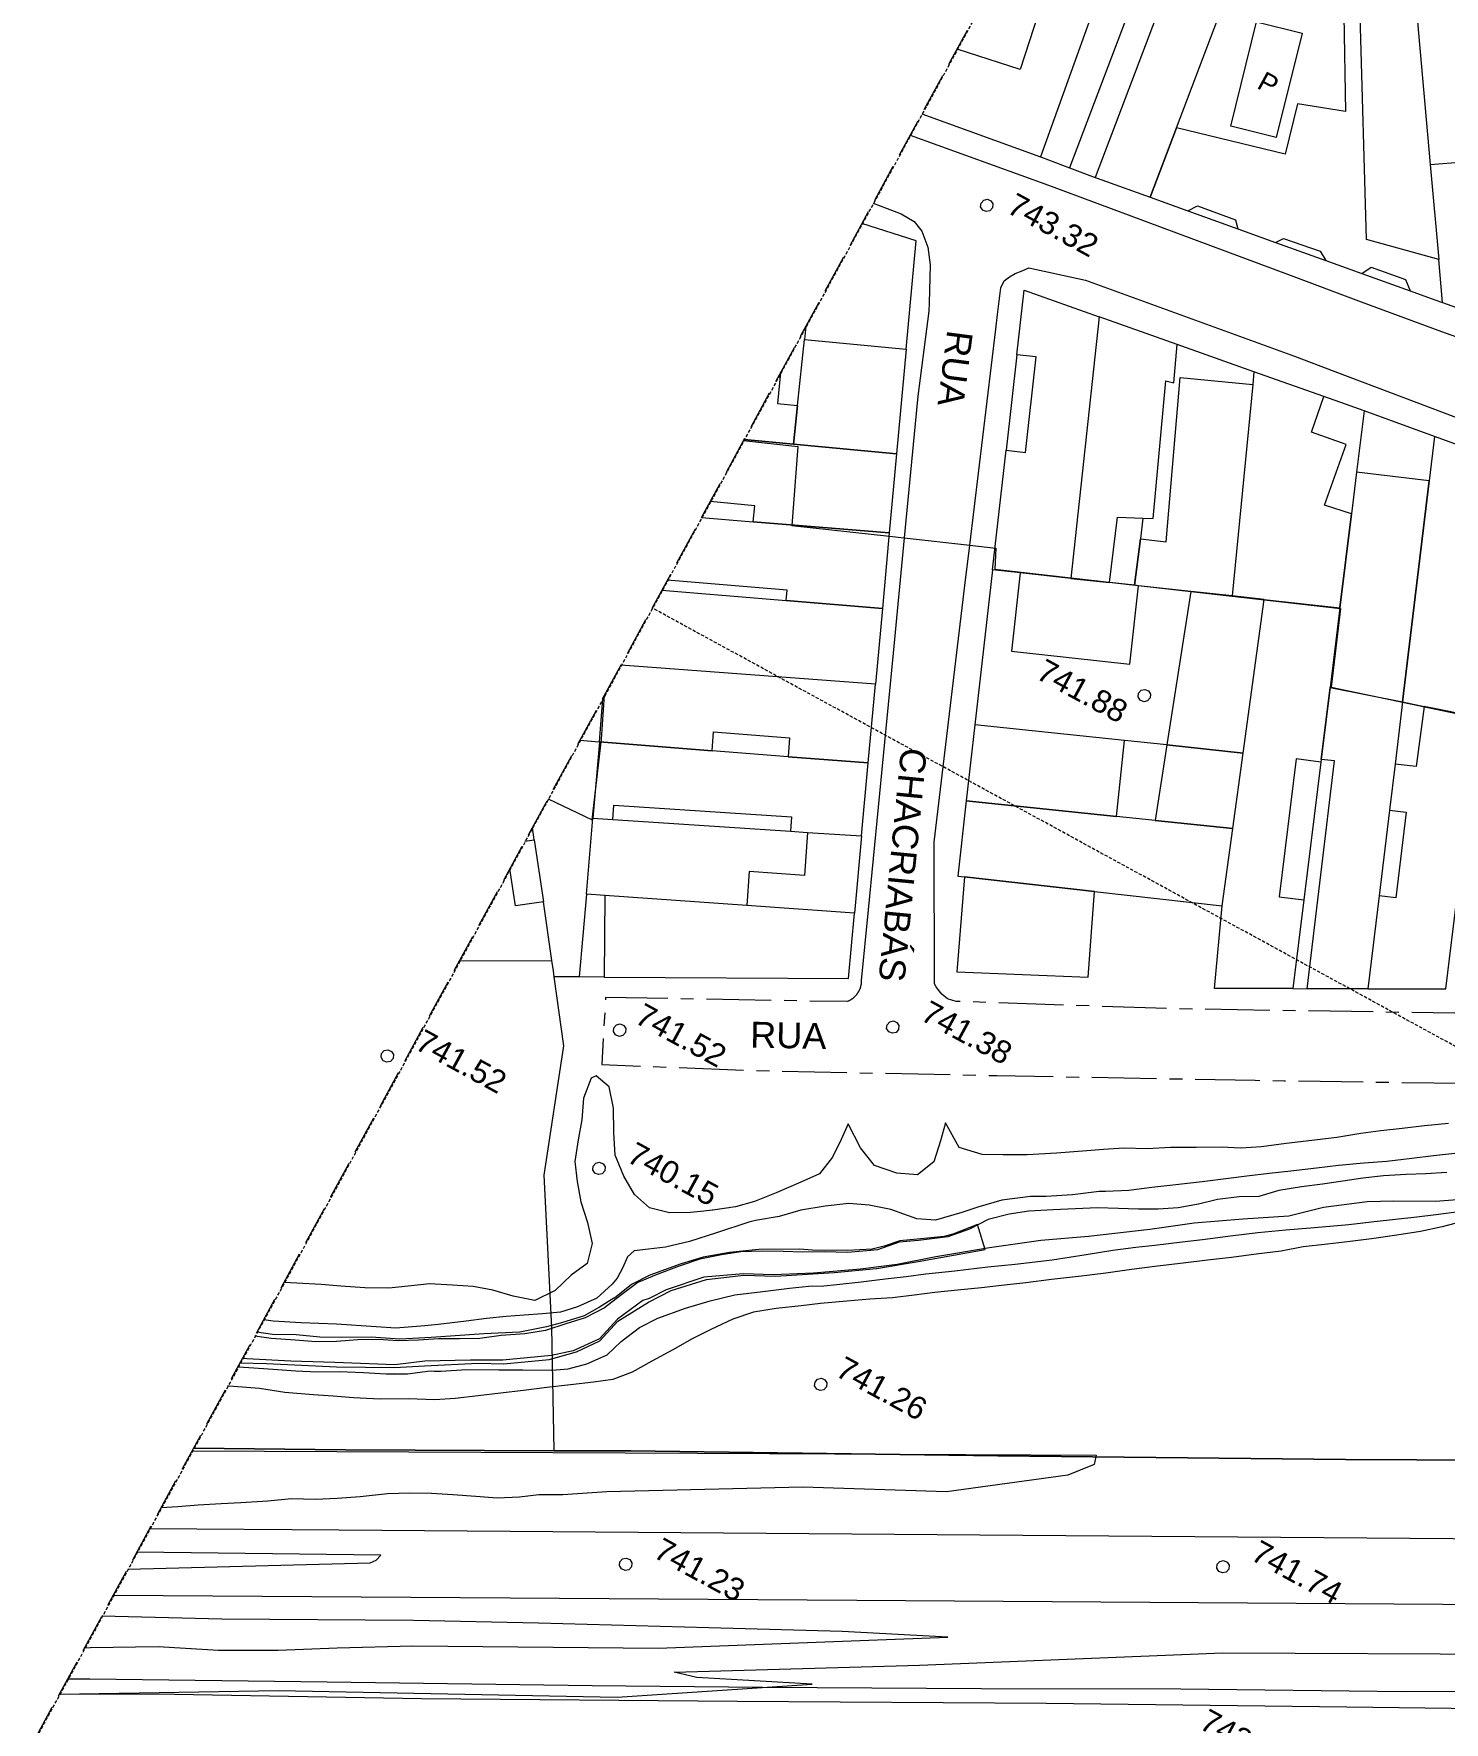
# Model space of a CAD drawing. Header units: feet. Extents: x 344914 to 345457, y 7396879 to 7397422.
# Drawn here: x 344914.4 to 345023.6, y 7397072.5 to 7397203.2 of the extents above; entities that cross this region are included whole.
import ezdxf

# ---------------------------------------------------------------- set-up
doc = ezdxf.new("R2010")
doc.units = ezdxf.units.FT
doc.header["$MEASUREMENT"] = 0
for name, pattern in [('DASHED2', [0.375, 0.25, -0.125]), ('T01', [8, 5, -1, 1, -1]), ('T02', [4, 3, -1])]:
    doc.linetypes.add(name, pattern=pattern)
for name, color, linetype, lineweight in [('100_SIST_VIARIO_MEIO_FIO', 1, 'Continuous', 18), ('102_SIST_VIARIO_LEITO_VIA', 6, 'T01', 18), ('122_TUN', 190, 'T02', 18), ('160_P_SIMP_ASF_TOP', 7, 'Continuous', 18), ('188_FERROVIA', 251, 'T03', 18), ('206_MURO_E_MURO_ARRIMO', 7, 'Continuous', 18), ('208_CERCA', 6, 'T04', 18), ('214_PROJ_BEIRAL_EDIF', 10, 'Continuous', 18), ('220_PISCINA_TOP', 4, 'Continuous', 18), ('350_HIDROG_PERENE_TOP', 5, 'Continuous', 18), ('352_HIDROG_INTERM_TOP', 4, 'Continuous', 18), ('504_LM_DISTRITO', 16, 'T08', 18), ('600_CURVA_MESTRA', 14, 'Continuous', 18), ('604_CURVA_INTERM', 7, 'Continuous', 18), ('606_PTO_COTADO', 7, 'Continuous', 18), ('608_PTO_COTADO_INTERVIA', 1, 'Continuous', 18), ('902_MALHA_TEXTO_COORD_UTM', 8, 'DASHED2', 13)]:
    doc.layers.add(name, color=color, linetype=linetype, lineweight=lineweight)
doc.styles.add('Style-Arial', font='arial.ttf')
doc.linetypes.add('T03', pattern='A,10,[1,SAO_PAULO_1000.SHX,S=1,R=0,X=0,Y=0],0.001', length=10.001)
doc.linetypes.add('T04', pattern='A,0.001,[3,SAO_PAULO_1000.SHX,S=0.5,R=0,X=0,Y=0],10', length=10.001)
doc.linetypes.add('T08', pattern='A,0.001,-2,[2,SAO_PAULO_1000.SHX,S=0.17,R=0,X=0,Y=0],-1.5,2,-1,[2,SAO_PAULO_1000.SHX,S=0.17,R=0,X=0,Y=0],-2.5,10', length=19.001)

# ---------------------------------------------------------------- blocks, each defined once
blk = doc.blocks.new('SP10')
at = {"layer": '608_PTO_COTADO_INTERVIA', "flags": 128}
blk.add_lwpolyline([(0.11, 0.47), (0.36, 0.33), (0.48, 0.05), (0.42, -0.25), (0.2, -0.44), (-0.1, -0.47), (-0.37, -0.32), (-0.48, -0.05), (-0.41, 0.25), (-0.19, 0.45), (0.11, 0.47)], dxfattribs=at)
blk = doc.blocks.new('SP09')
at = {"layer": '606_PTO_COTADO', "flags": 128}
blk.add_lwpolyline([(0.11, 0.47), (0.36, 0.33), (0.48, 0.05), (0.42, -0.25), (0.2, -0.44), (-0.1, -0.47), (-0.37, -0.32), (-0.48, -0.05), (-0.41, 0.25), (-0.19, 0.44), (0.11, 0.47)], dxfattribs=at)

msp = doc.modelspace()

# ---------------------------------------------------------------- linework, layer by layer
at = {"layer": '100_SIST_VIARIO_MEIO_FIO', "flags": 128}
for points in [[(344982.27, 7397195.38), (344992.98, 7397191.5), (345011.72, 7397184.53), (345017.22, 7397182.48), (345023.45, 7397180.17), (345042.29, 7397173.46)], [(344979.4, 7397190.12), (344981.58, 7397189.3), (344982.59, 7397188.7), (344983.18, 7397187.94), (344983.64, 7397186.72), (344983.82, 7397185.35), (344983.75, 7397182.36), (344983.73, 7397181.74), (344982.87, 7397175.18), (344981.81, 7397164.2), (344980.95, 7397155.27), (344979.02, 7397135.37), (344978.49, 7397129.9)], [(344984.17, 7397129.66), (344984.14, 7397140.63), (344986.52, 7397160.49), (344986.9, 7397163.62), (344988.91, 7397180.35), (344989.05, 7397181.5), (344989.29, 7397183.56), (344989.56, 7397184.09), (344989.98, 7397184.41), (344990.42, 7397184.67), (344990.94, 7397184.88), (344991.46, 7397185.1), (344995.86, 7397184.14), (345012.04, 7397178.27), (345015.18, 7397177.08), (345030.74, 7397171.2)]]:
    msp.add_lwpolyline(points, dxfattribs=at)
at = {"layer": '102_SIST_VIARIO_LEITO_VIA', "flags": 128}
for points in [[(344978.49, 7397129.9), (344978.49, 7397129.84), (344978.49, 7397129.81), (344978.49, 7397129.78), (344978.49, 7397129.75), (344978.49, 7397129.72), (344978.48, 7397129.69), (344978.48, 7397129.66), (344978.47, 7397129.63), (344978.47, 7397129.6), (344978.46, 7397129.57), (344978.46, 7397129.54), (344978.45, 7397129.51), (344978.44, 7397129.48), (344978.44, 7397129.45), (344978.43, 7397129.42), (344978.42, 7397129.39), (344978.41, 7397129.36), (344978.4, 7397129.33), (344978.39, 7397129.3), (344978.38, 7397129.28), (344978.37, 7397129.25), (344978.36, 7397129.22), (344978.35, 7397129.19), (344978.33, 7397129.16), (344978.32, 7397129.13), (344978.31, 7397129.11), (344978.29, 7397129.08), (344978.28, 7397129.05), (344978.26, 7397129.03), (344978.25, 7397129), (344978.23, 7397128.97), (344978.22, 7397128.95), (344978.2, 7397128.92), (344978.18, 7397128.9), (344978.16, 7397128.87), (344978.15, 7397128.85), (344978.13, 7397128.82), (344978.11, 7397128.8), (344978.09, 7397128.77), (344978.07, 7397128.75), (344978.05, 7397128.73), (344978.03, 7397128.71), (344978.01, 7397128.68), (344977.99, 7397128.66), (344977.96, 7397128.64), (344977.94, 7397128.62), (344977.92, 7397128.6), (344977.9, 7397128.58), (344977.87, 7397128.56), (344977.85, 7397128.54), (344977.83, 7397128.52), (344977.8, 7397128.5), (344977.78, 7397128.48), (344977.75, 7397128.46), (344977.73, 7397128.45), (344977.7, 7397128.43), (344977.68, 7397128.41), (344977.65, 7397128.4), (344977.62, 7397128.38), (344977.6, 7397128.37), (344977.57, 7397128.35), (344977.54, 7397128.34), (344977.52, 7397128.32), (344977.49, 7397128.31), (344977.46, 7397128.3), (344977.43, 7397128.29), (344977.41, 7397128.27), (344958.68, 7397128.58), (344958.38, 7397123.41), (344969.6, 7397122.94), (344989, 7397122.54), (345009, 7397122.18), (345011.24, 7397122.14), (345031.24, 7397121.87), (345032.27, 7397121.86), (345049.9, 7397121.67), (345059.07, 7397121.81), (345064.63, 7397122.24), (345075.43, 7397122.86), (345088.62, 7397124.01), (345089.27, 7397124.07), (345090.3, 7397124.16), (345091.34, 7397124)], [(345089.92, 7397129.57), (345087.95, 7397128.69), (345087.91, 7397128.67), (345067.92, 7397127.92), (345060.69, 7397127.65), (345047.02, 7397127.47), (345033.01, 7397127.23), (345013.01, 7397127.55), (345002.41, 7397127.72), (344985.83, 7397128.29), (344985.16, 7397128.49), (344984.72, 7397128.84), (344984.34, 7397129.35), (344984.3, 7397129.42), (344984.17, 7397129.66)]]:
    msp.add_lwpolyline(points, dxfattribs=at)
at = {"layer": '122_TUN'}
msp.add_lwpolyline([(345106.01, 7397422.1), (345457.17, 7397230.44), (345265.54, 7396879.33), (344914.38, 7397070.98)], close=True, dxfattribs=at)
at = {"layer": '188_FERROVIA', "flags": 128}
for points in [[(345113.85, 7397086.22), (345070.45, 7397086.38), (345037.65, 7397086.56), (344987.67, 7397086.94), (344938.04, 7397087.33), (344923.36, 7397087.43)], [(344920.56, 7397082.31), (344978.14, 7397081.9), (345027.31, 7397081.58), (345062.77, 7397081.26), (345094.31, 7397081.02), (345113.81, 7397080.93)]]:
    msp.add_lwpolyline(points, dxfattribs=at)
at = {"layer": '206_MURO_E_MURO_ARRIMO', "flags": 128}
for points in [[(345007.84, 7397227.7), (344994.63, 7397192.86)], [(344994.9, 7397218.52), (344996.8, 7397217.64), (344994.97, 7397212.79), (344998.6, 7397211.02), (344992.38, 7397193.7)], [(344983.17, 7397197.04), (344992.38, 7397193.7)], [(344992.38, 7397193.7), (344992.45, 7397193.67), (344994.63, 7397192.86)], [(344994.63, 7397192.86), (344996.62, 7397192.11)], [(345022.57, 7397193.12), (345027.78, 7397193.52)], [(345003.79, 7397189.52), (345007.67, 7397188.13)], [(345010.58, 7397187.08), (345014.47, 7397185.68)], [(345017.26, 7397184.68), (345021, 7397183.33)], [(345023.52, 7397182.43), (345085.58, 7397160.2), (345084.78, 7397170.59)], [(344990.53, 7397178.38), (344989.7, 7397170.98)], [(345008.91, 7397177.05), (345002.97, 7397179.16)], [(345017.44, 7397174.02), (345016, 7397174.54), (345014.33, 7397175.13)], [(345017.44, 7397174.02), (345016.86, 7397169.28)], [(345022.9, 7397172.04), (345017.44, 7397174.02)], [(344988.65, 7397161.72), (344987.29, 7397149.72)], [(344956.69, 7397148.51), (344958.19, 7397148.39)], [(345002.17, 7397148.15), (344998.88, 7397148.49)], [(345014.09, 7397146.83), (345012.78, 7397136.16)], [(344953.15, 7397140.79), (344953.01, 7397141.76)], [(344978.51, 7397141.11), (344977.96, 7397135.12)], [(344957.2, 7397136.59), (344956.64, 7397130.19)], [(344954.52, 7397131.45), (344953.86, 7397135.99)], [(344954.7, 7397130.2), (344954.64, 7397130.65), (344954.52, 7397131.45)], [(344954.69, 7397093.49), (344954.51, 7397103.03), (344953.91, 7397114.82), (344955.44, 7397124.85), (344954.7, 7397130.2)], [(344956.64, 7397130.19), (344954.7, 7397130.2)], [(344958.57, 7397130.17), (344956.64, 7397130.19)], [(345011.93, 7397129.28), (345013.03, 7397129.27)], [(344926.77, 7397093.68), (344938.53, 7397093.55), (344954.69, 7397093.49)], [(344954.69, 7397093.49), (344960.64, 7397093.47), (344989.07, 7397093.09), (345016.01, 7397092.8), (345037.99, 7397092.69), (345065.55, 7397092.38), (345097.81, 7397092.23), (345113.88, 7397092.16)], [(345098.42, 7397072.83), (345087.94, 7397072.9), (345071.24, 7397072.96), (345059.55, 7397073.13), (345059.58, 7397073.67), (345042.38, 7397073.28), (345016.1, 7397073.63), (344992.8, 7397073.9), (344968.87, 7397074.07), (344944.41, 7397074.26), (344925.29, 7397074.61), (344916.38, 7397074.64)]]:
    msp.add_lwpolyline(points, dxfattribs=at)
at = {"layer": '208_CERCA', "flags": 128}
msp.add_lwpolyline([(344947.37, 7397131.43), (344954.52, 7397131.45)], dxfattribs=at)
at = {"layer": '214_PROJ_BEIRAL_EDIF', "flags": 128}
for points in [[(344993.73, 7397216.38), (344995.76, 7397215.72), (344993.33, 7397208.18), (344995.24, 7397207.56), (344994.16, 7397204.22), (344992.22, 7397204.84), (344990.8, 7397200.46), (344985.91, 7397202.04)], [(344974.2, 7397180.58), (344974.09, 7397179.56), (344981.96, 7397178.8), (344982.73, 7397187.21), (344978.54, 7397188.54)], [(344972.24, 7397176.99), (344971.99, 7397174.61), (344973.55, 7397174.44), (344973.23, 7397171.46), (344969.42, 7397171.82)], [(344969.42, 7397171.82), (344973.23, 7397171.46), (344981.22, 7397170.69), (344980.66, 7397164.57), (344970.12, 7397165.44), (344970.24, 7397166.67), (344966.79, 7397167.02)], [(344966.11, 7397165.77), (344970.12, 7397165.44), (344980.66, 7397164.57), (344980.12, 7397158.73), (344972.67, 7397159.35), (344972.74, 7397160.14), (344963.46, 7397160.91)], [(344963.04, 7397160.14), (344972.67, 7397159.35), (344980.12, 7397158.73), (344979.58, 7397152.86), (344959.87, 7397154.33)], [(344958.45, 7397151.73), (344958.19, 7397148.39), (344958.21, 7397148.39), (344966.93, 7397147.7), (344967.04, 7397149.17), (344972.94, 7397148.7), (344972.83, 7397147.24), (344979.02, 7397146.76), (344979.58, 7397152.86), (344959.87, 7397154.33)], [(344952.42, 7397140.69), (344953.15, 7397140.79), (344953.86, 7397135.99), (344951.69, 7397135.68), (344951.26, 7397138.56)]]:
    msp.add_lwpolyline(points, dxfattribs=at)
for points in [[(345000.87, 7397190.57), (345002.91, 7397195.96), (345007.04, 7397206.88), (345004.91, 7397207.69), (345005.18, 7397208.4), (345003.09, 7397209.19), (344996.62, 7397192.11), (344997.13, 7397191.92)], [(345023.52, 7397182.43), (345023.22, 7397185.76), (345017.63, 7397187.29), (345017.14, 7397204.66), (345015.88, 7397204.64), (345015.99, 7397197.22), (345012.28, 7397197.82), (345011.33, 7397193.9), (345002.91, 7397195.96), (345000.87, 7397190.57), (345003.79, 7397189.52), (345004.54, 7397189.9), (345007.47, 7397188.82), (345007.67, 7397188.13), (345010.58, 7397187.08), (345011.19, 7397187.39), (345014.03, 7397186.4), (345014.47, 7397185.68), (345017.26, 7397184.68), (345017.99, 7397185.16), (345020.65, 7397184.2), (345021, 7397183.33), (345022.93, 7397182.64)], [(345021.47, 7397205.41), (345021.66, 7397203.29), (345022.57, 7397193.12), (345023.22, 7397185.76), (345017.63, 7397187.29), (345017.14, 7397204.66), (345015.88, 7397204.64), (345015.86, 7397205.62)], [(344988.65, 7397161.72), (344989.7, 7397170.98), (344991.2, 7397170.81), (344992.03, 7397178.21), (344990.53, 7397178.38), (344991.1, 7397183.37), (344996.92, 7397181.31), (344994.72, 7397161.05), (344990.79, 7397161.48)], [(344994.72, 7397161.05), (344997.72, 7397160.73), (344998.33, 7397165.79), (345000.31, 7397165.71), (345001.09, 7397165.68), (345002.09, 7397176.35), (345002.69, 7397176.21), (345002.97, 7397179.16), (344996.92, 7397181.31)], [(344973.23, 7397171.46), (344973.55, 7397174.44), (344974.09, 7397179.56), (344981.96, 7397178.8), (344981.22, 7397170.69)], [(345000.13, 7397164.11), (345002.11, 7397163.89), (345003.19, 7397176.62), (345008.82, 7397176.07), (345007.22, 7397159.69), (345004.03, 7397160.04), (344999.96, 7397160.48), (344999.65, 7397160.52)], [(345009.71, 7397159.42), (345015.56, 7397158.78), (345016.46, 7397166.05), (345014.38, 7397166.72), (345016.05, 7397171.43), (345013.36, 7397172.39), (345014.33, 7397175.13), (345008.91, 7397177.05), (345008.82, 7397176.07), (345007.22, 7397159.69)], [(345028.72, 7397169.93), (345022.9, 7397172.04), (345022.48, 7397168.6), (345020.42, 7397151.48), (345022.1, 7397151.14), (345026.33, 7397150.29), (345028.15, 7397165.26)], [(345020.42, 7397151.48), (345022.48, 7397168.6), (345016.86, 7397169.28), (345016.46, 7397166.05), (345015.56, 7397158.78), (345014.8, 7397152.6)], [(345000.31, 7397165.71), (345000.13, 7397164.11), (344999.65, 7397160.52), (344997.72, 7397160.73), (344998.33, 7397165.79)], [(344994.72, 7397161.05), (344990.79, 7397161.48), (344990.13, 7397155.42), (344999.3, 7397154.42), (344999.96, 7397160.48), (344999.65, 7397160.52), (344997.72, 7397160.73)], [(345009.71, 7397159.42), (345007.22, 7397159.69), (345004.03, 7397160.04), (345002.17, 7397148.15), (345008.07, 7397147.52)], [(345012.78, 7397136.16), (345011.93, 7397129.28), (345005.86, 7397129.28), (345006.45, 7397135.68), (345007.27, 7397141.69), (345008.07, 7397147.52), (345009.71, 7397159.42), (345015.56, 7397158.78), (345014.8, 7397152.6), (345014.12, 7397147.03), (345014.09, 7397146.83), (345012.17, 7397147.07), (345010.85, 7397136.4)], [(345017.74, 7397129.27), (345013.03, 7397129.27), (345015.15, 7397146.91), (345014.12, 7397147.03), (345014.8, 7397152.6), (345020.42, 7397151.48), (345019.84, 7397146.67), (345019.4, 7397143.09), (345018.6, 7397136.46)], [(345026.33, 7397150.29), (345022.1, 7397151.14), (345021.47, 7397146.47), (345019.84, 7397146.67), (345019.4, 7397143.09), (345020.69, 7397142.94), (345019.89, 7397136.31), (345018.6, 7397136.46), (345017.74, 7397129.27), (345023.78, 7397129.27), (345025.68, 7397144.88)], [(344987.29, 7397149.72), (344986.62, 7397143.83), (344998.27, 7397142.62), (344998.88, 7397148.49)], [(344978.51, 7397141.11), (344979.02, 7397146.76), (344972.83, 7397147.24), (344966.93, 7397147.7), (344958.21, 7397148.39), (344957.7, 7397142.47), (344959.23, 7397142.37), (344959.31, 7397143.48), (344973.07, 7397142.58), (344973, 7397141.47), (344974.32, 7397141.38)], [(345007.27, 7397141.69), (345008.07, 7397147.52), (345002.17, 7397148.15), (345001.26, 7397142.31)], [(345007.27, 7397141.69), (345001.26, 7397142.31), (344998.27, 7397142.62), (344986.62, 7397143.83), (344985.96, 7397137.98), (344986.48, 7397137.93), (344996.55, 7397136.79), (345006.45, 7397135.68)], [(344957.2, 7397136.59), (344957.7, 7397142.47), (344959.23, 7397142.37), (344973, 7397141.47), (344974.32, 7397141.38), (344974.09, 7397138.03), (344969.8, 7397138.34), (344969.62, 7397135.71), (344958.61, 7397136.49)], [(344996.55, 7397136.79), (344986.48, 7397137.93), (344985.9, 7397130.59), (344996.07, 7397130.17)], [(344977.96, 7397135.12), (344969.62, 7397135.71), (344958.61, 7397136.49), (344958.57, 7397130.17), (344977.49, 7397130.05)]]:
    msp.add_lwpolyline(points, close=True, dxfattribs=at)
at = {"layer": '220_PISCINA_TOP', "flags": 128}
msp.add_lwpolyline([(345012.64, 7397203.28), (345010.64, 7397195.21), (345007.11, 7397196.09), (345009.11, 7397204.15)], close=True, dxfattribs=at)
at = {"layer": '350_HIDROG_PERENE_TOP', "flags": 128}
for points in [[(345023.84, 7397115.03), (345022.23, 7397114.94), (345020.69, 7397114.88), (345018.94, 7397114.79), (345017.35, 7397114.59), (345015.8, 7397114.36), (345014.21, 7397114.14), (345012.59, 7397113.92), (345010.83, 7397113.65), (345009.28, 7397113.17), (345007.76, 7397113.14), (345006.08, 7397112.95), (345004.61, 7397112.59), (345003.05, 7397112.31), (345001.5, 7397112.19), (344999.96, 7397112.2), (344998.42, 7397112.26), (344996.78, 7397112.29), (344995.09, 7397112.21), (344993.34, 7397112.14), (344991.46, 7397112.04), (344989.94, 7397111.81), (344988.32, 7397111.4), (344986.86, 7397110.64), (344985.19, 7397110.04), (344982.91, 7397109.77), (344981.42, 7397109.63), (344979.74, 7397109.04), (344978.92, 7397108.96), (344977.43, 7397108.84), (344975.66, 7397108.89), (344973.95, 7397108.87), (344972.45, 7397108.92), (344970.82, 7397108.95), (344969.17, 7397108.89), (344967.65, 7397108.66), (344965.99, 7397108.32), (344964.39, 7397107.77), (344962.59, 7397107.12), (344961.18, 7397106.52), (344959.84, 7397105.52), (344958.6, 7397104.55), (344957.11, 7397103.78), (344955.59, 7397103.32), (344954.03, 7397102.81), (344952.42, 7397102.54), (344950.59, 7397102.4), (344948.94, 7397102.18), (344947.37, 7397102.15), (344945.73, 7397102.15), (344944.19, 7397102.05), (344942.61, 7397102), (344941.06, 7397102.1), (344939.48, 7397102.07), (344937.83, 7397101.95), (344936.27, 7397101.91), (344934.63, 7397102.04), (344932.78, 7397102.18), (344931.5, 7397102.35)], [(345026.66, 7397113.08), (345022.97, 7397112.79), (345019.75, 7397112.81), (345017.67, 7397112.77), (345014.29, 7397112.32), (345011.61, 7397111.66), (345008.05, 7397111.42), (345004.27, 7397111.1), (345000.83, 7397110.61), (344996.1, 7397110.07), (344992.39, 7397109.77), (344988.43, 7397109.2), (344984.26, 7397108.51), (344981.26, 7397107.92), (344978.44, 7397107.56), (344974.79, 7397107.25), (344971.68, 7397107.12), (344969.37, 7397107.18), (344966.29, 7397106.94), (344963.38, 7397105.94), (344962.06, 7397105.28), (344961.56, 7397105.11), (344959.61, 7397103.68), (344958.21, 7397102.16), (344956.16, 7397101.22), (344954.49, 7397100.86), (344950.71, 7397100.51), (344948.22, 7397100.51), (344944.67, 7397100.41), (344942.35, 7397100.15), (344937.7, 7397100.32), (344934.3, 7397100.42), (344930.9, 7397100.61), (344930.56, 7397100.63)]]:
    msp.add_lwpolyline(points, dxfattribs=at)
at = {"layer": '352_HIDROG_INTERM_TOP', "flags": 128}
msp.add_lwpolyline([(344917.03, 7397075.83), (344918.72, 7397075.82), (344937.1, 7397075.59), (344957.65, 7397075.29), (344970.83, 7397075.18), (344987.78, 7397075.08), (345003.24, 7397075.04), (345020.63, 7397074.83), (345040.85, 7397074.88), (345062.39, 7397074.52), (345082.87, 7397074.41), (345104.46, 7397074.07), (345113.77, 7397073.99)], dxfattribs=at)
at = {"layer": '504_LM_DISTRITO', "flags": 128}
for points in [[(345237.73, 7397090.31), (345228.93, 7397090.5), (345215.41, 7397090.77), (345199.02, 7397090.93), (345180.37, 7397091.29), (345120.4, 7397091.83), (345113.88, 7397092.16), (345097.81, 7397092.23), (345065.55, 7397092.38), (345037.99, 7397092.69), (345016.01, 7397092.8), (344989.07, 7397093.09), (344960.64, 7397093.47), (344954.69, 7397093.49), (344938.53, 7397093.55), (344926.77, 7397093.68)], [(344926.77, 7397093.68), (344938.53, 7397093.55), (344954.69, 7397093.49), (344960.64, 7397093.47), (344989.07, 7397093.09), (345016.01, 7397092.8), (345037.99, 7397092.69), (345065.55, 7397092.38), (345097.81, 7397092.23), (345113.88, 7397092.16), (345120.4, 7397091.83), (345180.37, 7397091.29), (345199.02, 7397090.93), (345215.41, 7397090.77), (345228.93, 7397090.5), (345237.73, 7397090.31)]]:
    msp.add_lwpolyline(points, dxfattribs=at)
at = {"layer": '600_CURVA_MESTRA', "elevation": 740, "flags": 128}
for points in [[(345024.48, 7397116.52), (345022.82, 7397116.33), (345021.14, 7397116.13), (345019.2, 7397115.9), (345017.42, 7397115.77), (345015.46, 7397115.58), (345013.75, 7397115.37), (345011.77, 7397115.13), (345010.09, 7397114.95), (345008.35, 7397114.74), (345006.94, 7397114.58), (345004.9, 7397114.32), (345002.63, 7397114.05), (345001, 7397113.87), (344999.21, 7397113.63), (344997.4, 7397113.56), (344996.92, 7397113.56), (344994.84, 7397113.31), (344992.82, 7397113.17), (344991.6, 7397113.17), (344989.37, 7397112.9), (344987.51, 7397112.36), (344986.28, 7397111.95), (344984.24, 7397111.34), (344982.8, 7397111.45), (344980.79, 7397112.18), (344979.1, 7397112.51), (344977.53, 7397112.64), (344975.7, 7397112.42), (344973.8, 7397112.11), (344972.14, 7397111.64), (344970.3, 7397111.32), (344969.79, 7397111.18), (344967.26, 7397110.36), (344965.17, 7397109.68), (344963.32, 7397109.25), (344962, 7397109.09), (344960.9, 7397108.96), (344960.37, 7397108.5), (344960, 7397107.63), (344959.58, 7397106.86), (344959.2, 7397106.39), (344958.01, 7397105.31), (344956.5, 7397104.64), (344956.1, 7397104.5), (344955.18, 7397104.21), (344953.8, 7397104.08), (344952.38, 7397103.98), (344950.97, 7397103.87), (344949.46, 7397103.72), (344947.87, 7397103.52), (344945.7, 7397103.27), (344944.68, 7397103.15), (344942.43, 7397102.98), (344940.9, 7397103.08), (344937.83, 7397103.28), (344935.09, 7397103.39), (344932.93, 7397103.53), (344932.2, 7397103.62)], [(344930.21, 7397099.98), (344931.05, 7397099.92), (344932.94, 7397099.81), (344934.69, 7397099.67), (344936.34, 7397099.59), (344938.08, 7397099.62), (344939.93, 7397099.55), (344941.67, 7397099.45), (344943.33, 7397099.43), (344945.09, 7397099.68), (344945.4, 7397099.66), (344945.92, 7397099.65), (344947.93, 7397099.77), (344950.42, 7397099.74), (344952.28, 7397099.74), (344954.55, 7397099.73), (344955.78, 7397099.84), (344957.22, 7397100.21), (344958.8, 7397100.92), (344959.9, 7397101.94), (344961.3, 7397103.02), (344962.72, 7397103.74), (344964.87, 7397104.53), (344966.77, 7397105.1), (344968.7, 7397105.57), (344970.87, 7397105.82), (344972.93, 7397106.08), (344974.41, 7397106.24), (344975.58, 7397106.27), (344976.59, 7397106.37), (344978.47, 7397106.58), (344980.33, 7397106.81), (344981.96, 7397106.99), (344983.48, 7397107.18), (344985.74, 7397107.43), (344988.29, 7397107.74), (344990.41, 7397107.94), (344993.27, 7397108.28), (344995.9, 7397108.68), (344997.98, 7397109.02), (344999.77, 7397109.24), (345001.22, 7397109.42), (345003.34, 7397109.67), (345004.92, 7397109.85), (345007.1, 7397110.12), (345009.21, 7397110.38), (345011.39, 7397110.6), (345013.61, 7397110.78), (345016.26, 7397111.01), (345018.21, 7397111.24), (345021.52, 7397111.61), (345022.99, 7397111.79), (345024.98, 7397112.04)]]:
    msp.add_lwpolyline(points, dxfattribs=at)
at = {"layer": '604_CURVA_INTERM', "flags": 128}
for points, elevation in [([(344969.37, 7397171.74), (344973.58, 7397171.27), (344973.1, 7397165.16), (344980.68, 7397164.33), (344981.81, 7397164.2), (344986.9, 7397163.62), (344988.9, 7397163.39), (344988.84, 7397161.76), (345015.61, 7397158.73), (345014.88, 7397152.62), (345039.48, 7397147.47)], 742), ([(344954.22, 7397143.98), (344957.63, 7397142.34), (344958.36, 7397148.6), (344958.6, 7397152)], 742), ([(345023.97, 7397118.84), (345022.13, 7397118.64), (345020.38, 7397118.44), (345018.75, 7397118.26), (345017.18, 7397118.05), (345015.32, 7397117.74), (345013.39, 7397117.51), (345011.4, 7397117.27), (345009.5, 7397117.02), (345007.9, 7397116.91), (345006.37, 7397117), (345004.42, 7397116.98), (345002.44, 7397116.98), (345000.65, 7397116.88), (344998.84, 7397116.91), (344997.26, 7397116.82), (344995.62, 7397116.69), (344993.6, 7397116.54), (344991.35, 7397116.4), (344989.49, 7397116.41), (344987.85, 7397116.44), (344986.06, 7397116.98), (344985.01, 7397118.89), (344984.62, 7397117.48), (344984.12, 7397115.87), (344982.84, 7397114.86), (344981.24, 7397114.99), (344979.52, 7397115.58), (344978.44, 7397116.94), (344977.48, 7397118.8), (344976.94, 7397117.58), (344976.26, 7397116.23), (344975.26, 7397114.92), (344973.81, 7397114.28), (344971.9, 7397113.47), (344970.22, 7397112.79), (344968.75, 7397112.37), (344966.99, 7397112.13), (344966.93, 7397112.12), (344966.3, 7397112.05), (344965.25, 7397111.93), (344963.62, 7397111.91), (344962.07, 7397112.29), (344960.91, 7397113.33), (344960.09, 7397114.75), (344959.74, 7397115.63), (344959.43, 7397116.39), (344959.31, 7397118.14), (344959.29, 7397120.01), (344958.97, 7397121.68), (344957.94, 7397122.52), (344957.57, 7397122.35), (344956.98, 7397120.79), (344956.85, 7397119.11), (344956.55, 7397117.57), (344956.3, 7397115.88), (344956.48, 7397114.33), (344956.77, 7397112.76), (344957.29, 7397111.16), (344957.64, 7397109.53), (344957.26, 7397107.99), (344956.02, 7397107.08), (344954.77, 7397105.89), (344953.21, 7397105.12), (344951.52, 7397105.45), (344949.94, 7397105.93), (344948.43, 7397106.21), (344946.81, 7397106.31), (344945.04, 7397106.4), (344943.38, 7397106.23), (344941.88, 7397106.07), (344940.04, 7397106.11), (344938.16, 7397106.22), (344936.64, 7397106.35), (344934.76, 7397106.46), (344933.77, 7397106.51)], 741), ([(345024.95, 7397111.22), (345023.5, 7397110.83), (345021.82, 7397110.47), (345019.98, 7397110.19), (345018.01, 7397109.9), (345016.36, 7397109.69), (345014.6, 7397109.49), (345012.72, 7397109.28), (345011.01, 7397108.94), (345009.07, 7397108.71), (345007.17, 7397108.46), (345005.31, 7397108.24), (345003.42, 7397108.02), (345001.44, 7397107.78), (344999.41, 7397107.52), (344997.44, 7397107.23), (344995.32, 7397106.97), (344993.23, 7397106.74), (344991.24, 7397106.5), (344989.35, 7397106.29), (344987.8, 7397106.11), (344985.93, 7397105.93), (344984.18, 7397105.73), (344982.58, 7397105.53), (344980.9, 7397105.33), (344979.14, 7397105.22), (344977.37, 7397105.07), (344975.34, 7397104.89), (344973.84, 7397104.72), (344971.9, 7397104.5), (344970.14, 7397104.22), (344968.53, 7397103.67), (344966.83, 7397102.87), (344965.4, 7397102.14), (344963.88, 7397101.3), (344962.26, 7397100.42), (344960.74, 7397099.58), (344959.24, 7397099.01), (344957.75, 7397098.8), (344955.95, 7397098.58), (344954.14, 7397098.37), (344952.33, 7397098.16), (344950.53, 7397097.95), (344948.8, 7397097.73), (344947.04, 7397097.54), (344945.44, 7397097.42), (344943.38, 7397097.5), (344941.22, 7397097.47), (344939.14, 7397097.59), (344937.58, 7397097.7), (344936.02, 7397097.81), (344933.84, 7397097.99), (344931.86, 7397098.31), (344929.53, 7397098.49), (344929.39, 7397098.49)], 741), ([(344930.38, 7397100.3), (344932.42, 7397100.23), (344937.83, 7397099.99), (344942.33, 7397099.92), (344944.65, 7397100.06), (344948.8, 7397100.26), (344950.79, 7397100.22), (344954.3, 7397100.54), (344956.44, 7397101.15), (344958.23, 7397102.01), (344959.64, 7397103.51), (344962, 7397104.99), (344963.75, 7397105.89), (344966.49, 7397106.75), (344969.39, 7397107.08), (344971.85, 7397107), (344976.39, 7397107.28), (344979.68, 7397107.6), (344982.89, 7397108.13), (344988.09, 7397109.08), (344987.49, 7397111), (344985.59, 7397110.26), (344984.92, 7397110.07), (344983.35, 7397109.92), (344981.47, 7397109.75), (344980.27, 7397109.34), (344979.33, 7397109.09), (344977.41, 7397108.99), (344974.7, 7397109.02), (344973.71, 7397109.09), (344970.55, 7397109.07), (344968.29, 7397108.85), (344966.24, 7397108.48), (344964.54, 7397107.97), (344962.1, 7397107.08), (344960.68, 7397106.35), (344959.38, 7397105.31), (344959.33, 7397105.29), (344958.22, 7397104.61), (344957.02, 7397103.94), (344955.27, 7397103.38), (344954.11, 7397103.09), (344952.03, 7397102.66), (344949.26, 7397102.54), (344947.02, 7397102.39), (344945.18, 7397102.26), (344942.75, 7397102.13), (344940.53, 7397102.27), (344938.19, 7397102.26), (344936.55, 7397102.29), (344934.72, 7397102.47), (344932.87, 7397102.49), (344931.67, 7397102.66)], 739), ([(344926.67, 7397093.49), (344971.37, 7397093.28), (344996.69, 7397093.13), (344996.52, 7397092.41), (344994.49, 7397091.58), (344985.1, 7397090.3), (344973.96, 7397090.67), (344958.77, 7397090.31), (344955.37, 7397090.06), (344953.52, 7397090.07), (344952, 7397089.88), (344950.27, 7397089.82), (344948.63, 7397089.93), (344946.84, 7397090.07), (344945.2, 7397090.18), (344943.55, 7397090.21), (344941.78, 7397090.14), (344939.68, 7397089.92), (344937.88, 7397089.78), (344936.22, 7397089.7), (344934.35, 7397089.76), (344932.51, 7397089.57), (344930.43, 7397089.45), (344928.9, 7397089.38), (344927.11, 7397089.28), (344925.54, 7397089.15), (344924.24, 7397089.05)], 741), ([(344916.38, 7397074.64), (344933.34, 7397074.91), (344959.58, 7397074.41), (344974.69, 7397075.41), (344965.76, 7397075.91), (344963.99, 7397076.33), (344983, 7397076.88), (345006.49, 7397077.83), (345028.93, 7397077.73), (345054.19, 7397077.85), (345072.13, 7397078.38), (345055.02, 7397079.33), (345038.41, 7397080.14), (345038.53, 7397083.23), (345058.09, 7397084), (345058.83, 7397084.43), (345039.03, 7397085.41), (345039.26, 7397088.16), (345049.71, 7397089.23), (345065.64, 7397089.45), (345081.28, 7397089.66), (345100.14, 7397089.85), (345113.67, 7397089.43), (345113.87, 7397089.44)], 742), ([(344921.66, 7397084.32), (344940.44, 7397084.8), (344940.91, 7397085.01), (344941.26, 7397085.39), (344922.37, 7397085.63)], 741), ([(344918.32, 7397078.21), (344918.77, 7397078.24), (344924.03, 7397078.31), (344928.7, 7397078.04), (344933.31, 7397078.03), (344937.89, 7397078.21), (344943.76, 7397078.38), (344962.75, 7397078.18), (344985.19, 7397079.04), (344977.01, 7397079.49), (344966.68, 7397079.78), (344953.48, 7397080.14), (344943.79, 7397080.34), (344928.96, 7397080.45), (344919.66, 7397080.66)], 741)]:
    msp.add_lwpolyline(points, dxfattribs=dict(at, elevation=elevation))
at = {"layer": '902_MALHA_TEXTO_COORD_UTM', "flags": 128}
for points in [[(344914.43, 7397070.96), (345106.05, 7397422.07)], [(345203.97, 7397026.86), (344962.29, 7397158.76)]]:
    msp.add_lwpolyline(points, dxfattribs=at)

# ---------------------------------------------------------------- block references
at = {"layer": '606_PTO_COTADO', "rotation": 331.3757899120435}
for p in [(345000.41, 7397151.98, 741.88), (344941.77, 7397124.06, 741.52), (344958.17, 7397115.35, 740.15), (344975.35, 7397098.62, 741.26), (344960.23, 7397084.69, 741.23), (345006.51, 7397084.5, 741.74)]:
    msp.add_blockref('SP09', p, dxfattribs=at)
at = {"layer": '608_PTO_COTADO_INTERVIA', "rotation": 331.3757899120435}
for p in [(344988.21, 7397189.94, 743.32), (344959.77, 7397126.06, 741.52), (344980.93, 7397126.3, 741.38)]:
    msp.add_blockref('SP10', p, dxfattribs=at)

# ---------------------------------------------------------------- texts
at = {"layer": '160_P_SIMP_ASF_TOP', "style": 'Style-Arial'}
for s, rotation, p in [('RUA', 262.5303, (344985.16, 7397180.35)), ('CHACRIABÁS', 264.476, (344981.58, 7397148)), ('RUA', 358.8322, (344969.87, 7397124.72))]:
    msp.add_text(s, height=2, rotation=rotation, dxfattribs=at).set_placement(p)
at = {"layer": '220_PISCINA_TOP', "style": 'Style-Arial'}
msp.add_text('P', height=1.5, rotation=331.3758, dxfattribs=at).set_placement((345009.05, 7397199.07))
at = {"layer": '606_PTO_COTADO', "style": 'Style-Arial'}
for s, p in [('741.88', (344991.92, 7397153.36, 741.88)), ('741.52', (344943.8, 7397124.66, 741.52)), ('740.15', (344960.21, 7397115.94, 740.15)), ('741.26', (344976.38, 7397099.34, 741.26)), ('741.23', (344962.27, 7397085.29, 741.23)), ('741.74', (345008.55, 7397085.1, 741.74)), ('743.83', (345004.56, 7397072.03, 743.83))]:
    msp.add_text(s, height=1.75, rotation=331.3758, dxfattribs=at).set_placement(p)
at = {"layer": '608_PTO_COTADO_INTERVIA', "style": 'Style-Arial'}
for s, p in [('743.32', (344989.65, 7397189.45, 743.32)), ('741.52', (344960.83, 7397126.69, 741.52)), ('741.38', (344982.97, 7397126.9, 741.38))]:
    msp.add_text(s, height=1.75, rotation=331.3758, dxfattribs=at).set_placement(p)

doc.saveas('drawing.dxf')
